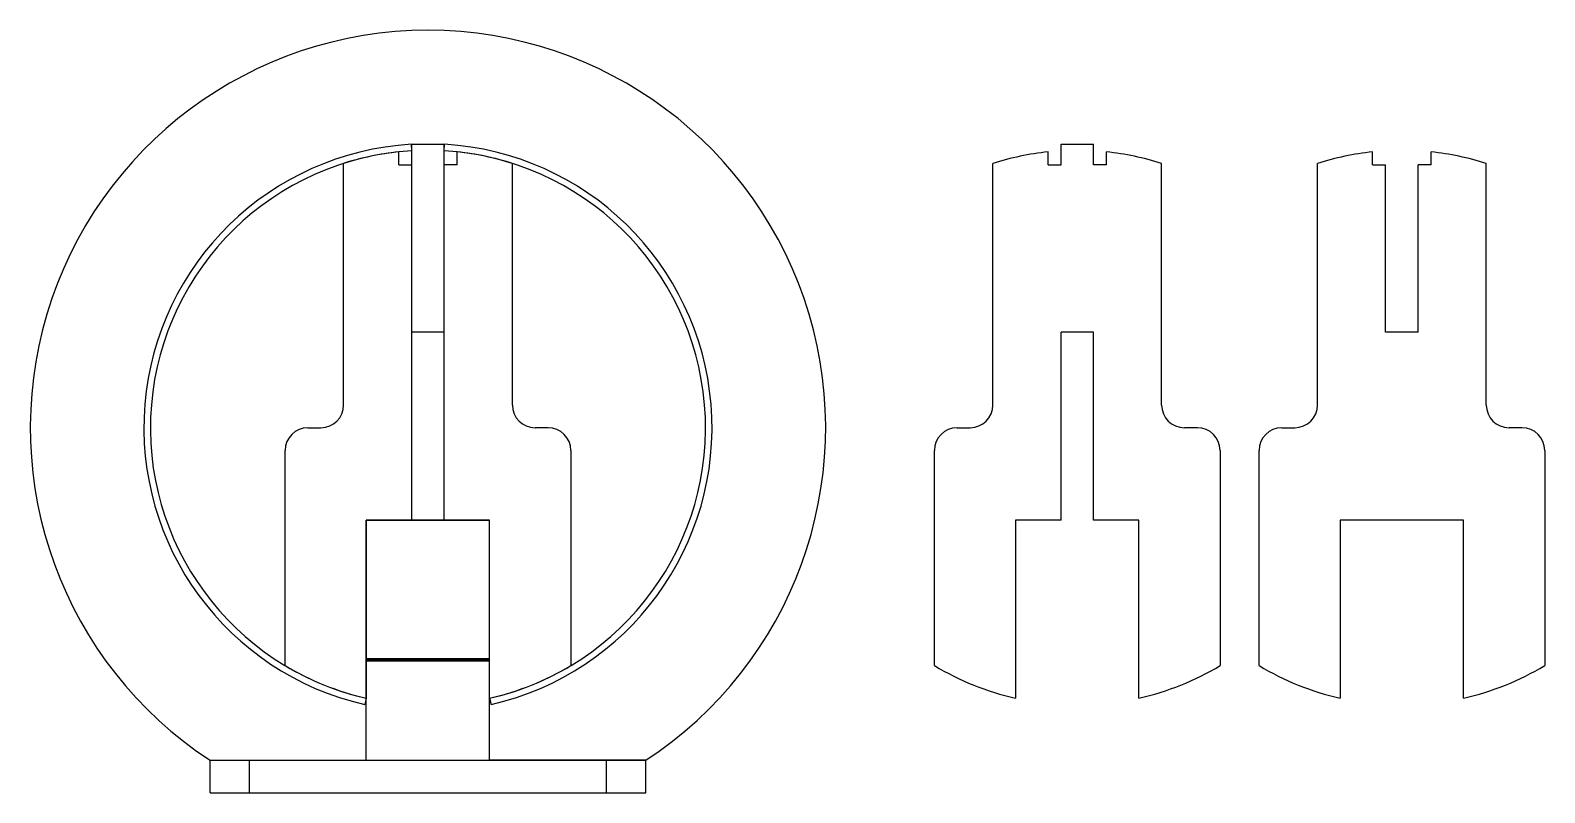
# Model space of a CAD drawing. Header units: millimetres. Extents: x -122 to 344, y -112 to 122.
import ezdxf

# ---------------------------------------------------------------- set-up
doc = ezdxf.new("R2010")
doc.units = ezdxf.units.MM
for name, color, linetype, lineweight, true_color in [('cerclages', 2, 'Continuous', 25, 0xffff00), ('fado_socle', 4, 'Continuous', 25, 0x00ffff), ('fado_verre', 7, 'Continuous', 25, 0x000000), ('pied', 6, 'Continuous', 25, 0xff00ff)]:
    doc.layers.add(name, color=color, linetype=linetype, lineweight=lineweight, true_color=true_color)

msp = doc.modelspace()

# ---------------------------------------------------------------- linework, layer by layer
at = {"layer": 'cerclages'}
for p, q in [((-5, 85.35), (-5.12, 87.35)), ((5, 85.35), (5.12, 87.35)), ((-19, -83.36), (-19.44, -85.31)), ((19, -83.36), (19.44, -85.31))]:
    msp.add_line(p, q, dxfattribs=at)
for radius, start, end in [(87.5, 93.3525, 257.1604), (85.5, 93.3525, 257.1604), (85.5, 282.8396, 86.6475), (87.5, 282.8396, 86.6475)]:
    msp.add_arc((0, 0), radius, start, end, dxfattribs=at)
at = {"layer": 'fado_socle'}
for p, q in [((-19, -102.5), (-19, -28.5)), ((-19, -28.5), (19, -28.5)), ((19, -102.5), (19, -28.5)), ((-67.08, -112.5), (-67.08, -102.5)), ((-67.08, -102.5), (-19, -102.5)), ((67.08, -102.5), (19, -102.5)), ((67.08, -112.5), (67.08, -102.5)), ((-67.08, -112.5), (67.08, -112.5))]:
    msp.add_line(p, q, dxfattribs=at)
at = {"layer": 'fado_socle', "lineweight": 100}
msp.add_line((-19, -71.5), (19, -71.5), dxfattribs=at)
at = {"layer": 'fado_verre'}
for p, q in [((-67.08, -102.5), (67.08, -102.5)), ((-55, -112.5), (-55, -102.5)), ((55, -112.5), (55, -102.5))]:
    msp.add_line(p, q, dxfattribs=at)
msp.add_arc((0, 0), 122.5, 303.2031, 236.7969, dxfattribs=at)
at = {"layer": 'pied'}
for p, q in [((-9, 81.02), (-9, 85.02)), ((-5, -28.5), (-5, 87.36)), ((-5, 87.36), (5, 87.36)), ((5, -28.5), (5, 87.36)), ((9, 81.02), (9, 85.02)), ((191, 81.02), (191, 85.02)), ((195, 81.02), (195, 87.36)), ((195, 87.36), (205, 87.36)), ((205, 81.02), (205, 87.36)), ((209, 81.02), (209, 85.02)), ((291, 81.02), (291, 85.02)), ((309, 81.02), (309, 85.02)), ((-26, 7), (-26, 81.45)), ((-9, 81.02), (-5, 81.02)), ((9, 81.02), (5, 81.02)), ((26, 7), (26, 81.45)), ((174, 7), (174, 81.45)), ((191, 81.02), (195, 81.02)), ((209, 81.02), (205, 81.02)), ((226, 7), (226, 81.45)), ((274, 7), (274, 81.45)), ((291, 81.02), (295, 81.02)), ((295, 29.43), (295, 81.02)), ((305, 29.43), (305, 81.02)), ((309, 81.02), (305, 81.02)), ((326, 7), (326, 81.45)), ((5, 29.43), (-5, 29.43)), ((195, -28.5), (195, 29.43)), ((205, 29.43), (195, 29.43)), ((205, -28.5), (205, 29.43)), ((305, 29.43), (295, 29.43)), ((-37, 0), (-33, 0)), ((37, 0), (33, 0)), ((163, 0), (167, 0)), ((237, 0), (233, 0)), ((263, 0), (267, 0)), ((337, 0), (333, 0)), ((-44, -73.31), (-44, -7)), ((44, -7), (44, -73.31)), ((156, -73.31), (156, -7)), ((244, -7), (244, -73.31)), ((256, -73.31), (256, -7)), ((344, -7), (344, -73.31)), ((-19, -28.5), (-19, -83.36)), ((19, -28.5), (-19, -28.5)), ((19, -83.36), (19, -28.5)), ((181, -28.5), (181, -83.36)), ((195, -28.5), (181, -28.5)), ((219, -28.5), (205, -28.5)), ((219, -83.36), (219, -28.5)), ((281, -28.5), (281, -83.36)), ((319, -28.5), (281, -28.5)), ((319, -83.36), (319, -28.5))]:
    msp.add_line(p, q, dxfattribs=at)
for centre, radius, start, end in [((0, 0), 85.5, 96.0423, 107.7036), ((0, 0), 85.5, 72.2964, 83.9577), ((200, 0), 85.5, 96.0423, 107.7036), ((200, 0), 85.5, 72.2964, 83.9577), ((300, 0), 85.5, 96.0423, 107.7036), ((300, 0), 85.5, 72.2964, 83.9577), ((-33, 7), 7, 270, 0), ((33, 7), 7, 180, 270), ((167, 7), 7, 270, 0), ((233, 7), 7, 180, 270), ((267, 7), 7, 270, 0), ((333, 7), 7, 180, 270), ((-37, -7), 7, 90, 180), ((37, -7), 7, 360, 90), ((163, -7), 7, 90, 180), ((237, -7), 7, 360, 90), ((263, -7), 7, 90, 180), ((337, -7), 7, 360, 90), ((0, 0), 85.5, 239.0279, 257.1604), ((0, 0), 85.5, 282.8396, 300.9721), ((200, 0), 85.5, 239.0279, 257.1604), ((200, 0), 85.5, 282.8396, 300.9721), ((300, 0), 85.5, 239.0279, 257.1604), ((300, 0), 85.5, 282.8396, 300.9721)]:
    msp.add_arc(centre, radius, start, end, dxfattribs=at)

doc.saveas('drawing.dxf')
